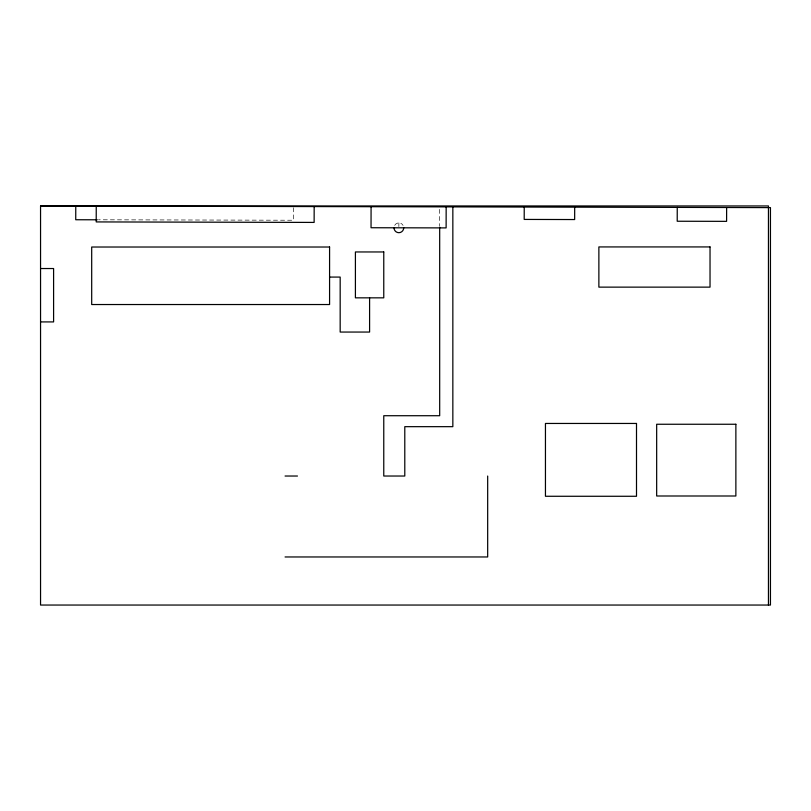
<?xml version="1.0" encoding="UTF-8"?>
<svg xmlns="http://www.w3.org/2000/svg" width="811" height="811" viewBox="0 0 811 811"><rect width="100%" height="100%" fill="white"/><g stroke="black" fill="none" stroke-linecap="round" stroke-linejoin="round"><path stroke-width="0.61" stroke-dasharray="4.05 3.04" d="M293.42 207.768L293.389 220.237L98.516 219.791M398.86 226.573L398.87 222.893M439.684 209.39L439.684 225.843M394.663 225.336A4.896 4.856 -89.9 0 1 403.077 225.357"/><path stroke-width="1.22" d="M75.768 206.035L75.737 219.74L97.249 219.791M96.245 206.075L96.215 221.92L314.131 222.417L314.171 206.572M371.083 206.704L371.043 227.739L446.121 227.901L446.162 206.876M524.23 207.048L524.2 219.426L574.654 219.548L574.685 207.16M677.246 207.393L677.215 221.241L726.595 221.352L726.636 207.504M40.55 205.953L770.45 207.606L770.45 605.047L40.55 605.047L40.55 205.953L768.453 205.953L768.453 605.047M40.55 268.532L53.597 268.532L53.597 321.916L40.55 321.916M329.58 277.078L340.174 277.078L340.174 332.054L369.593 332.054L369.593 297.84M285.066 476.027L297.465 476.027M285.066 556.964L487.675 556.964L487.675 476.027M452.842 206.886L452.842 426.667L404.79 426.667L404.79 476.027L383.765 476.027L383.765 415.719L439.684 415.719L439.684 227.11M403.716 227.81A4.896 4.856 -89.9 0 1 398.85 232.696A4.896 4.856 -89.9 0 1 394.004 227.79M329.58 247.02L91.694 247.02L91.694 304.53L329.58 304.53L329.58 247.02M710.03 246.929L598.873 246.929L598.873 287.135L710.03 287.135L710.03 246.929M383.765 251.957L355.411 251.957L355.411 297.84L383.765 297.84L383.765 251.957M636.503 423.454L545.448 423.454L545.448 496.271L636.503 496.271L636.503 423.454M735.871 424.254L656.667 424.254L656.667 495.997L735.871 495.997L735.871 424.254"/></g></svg>
